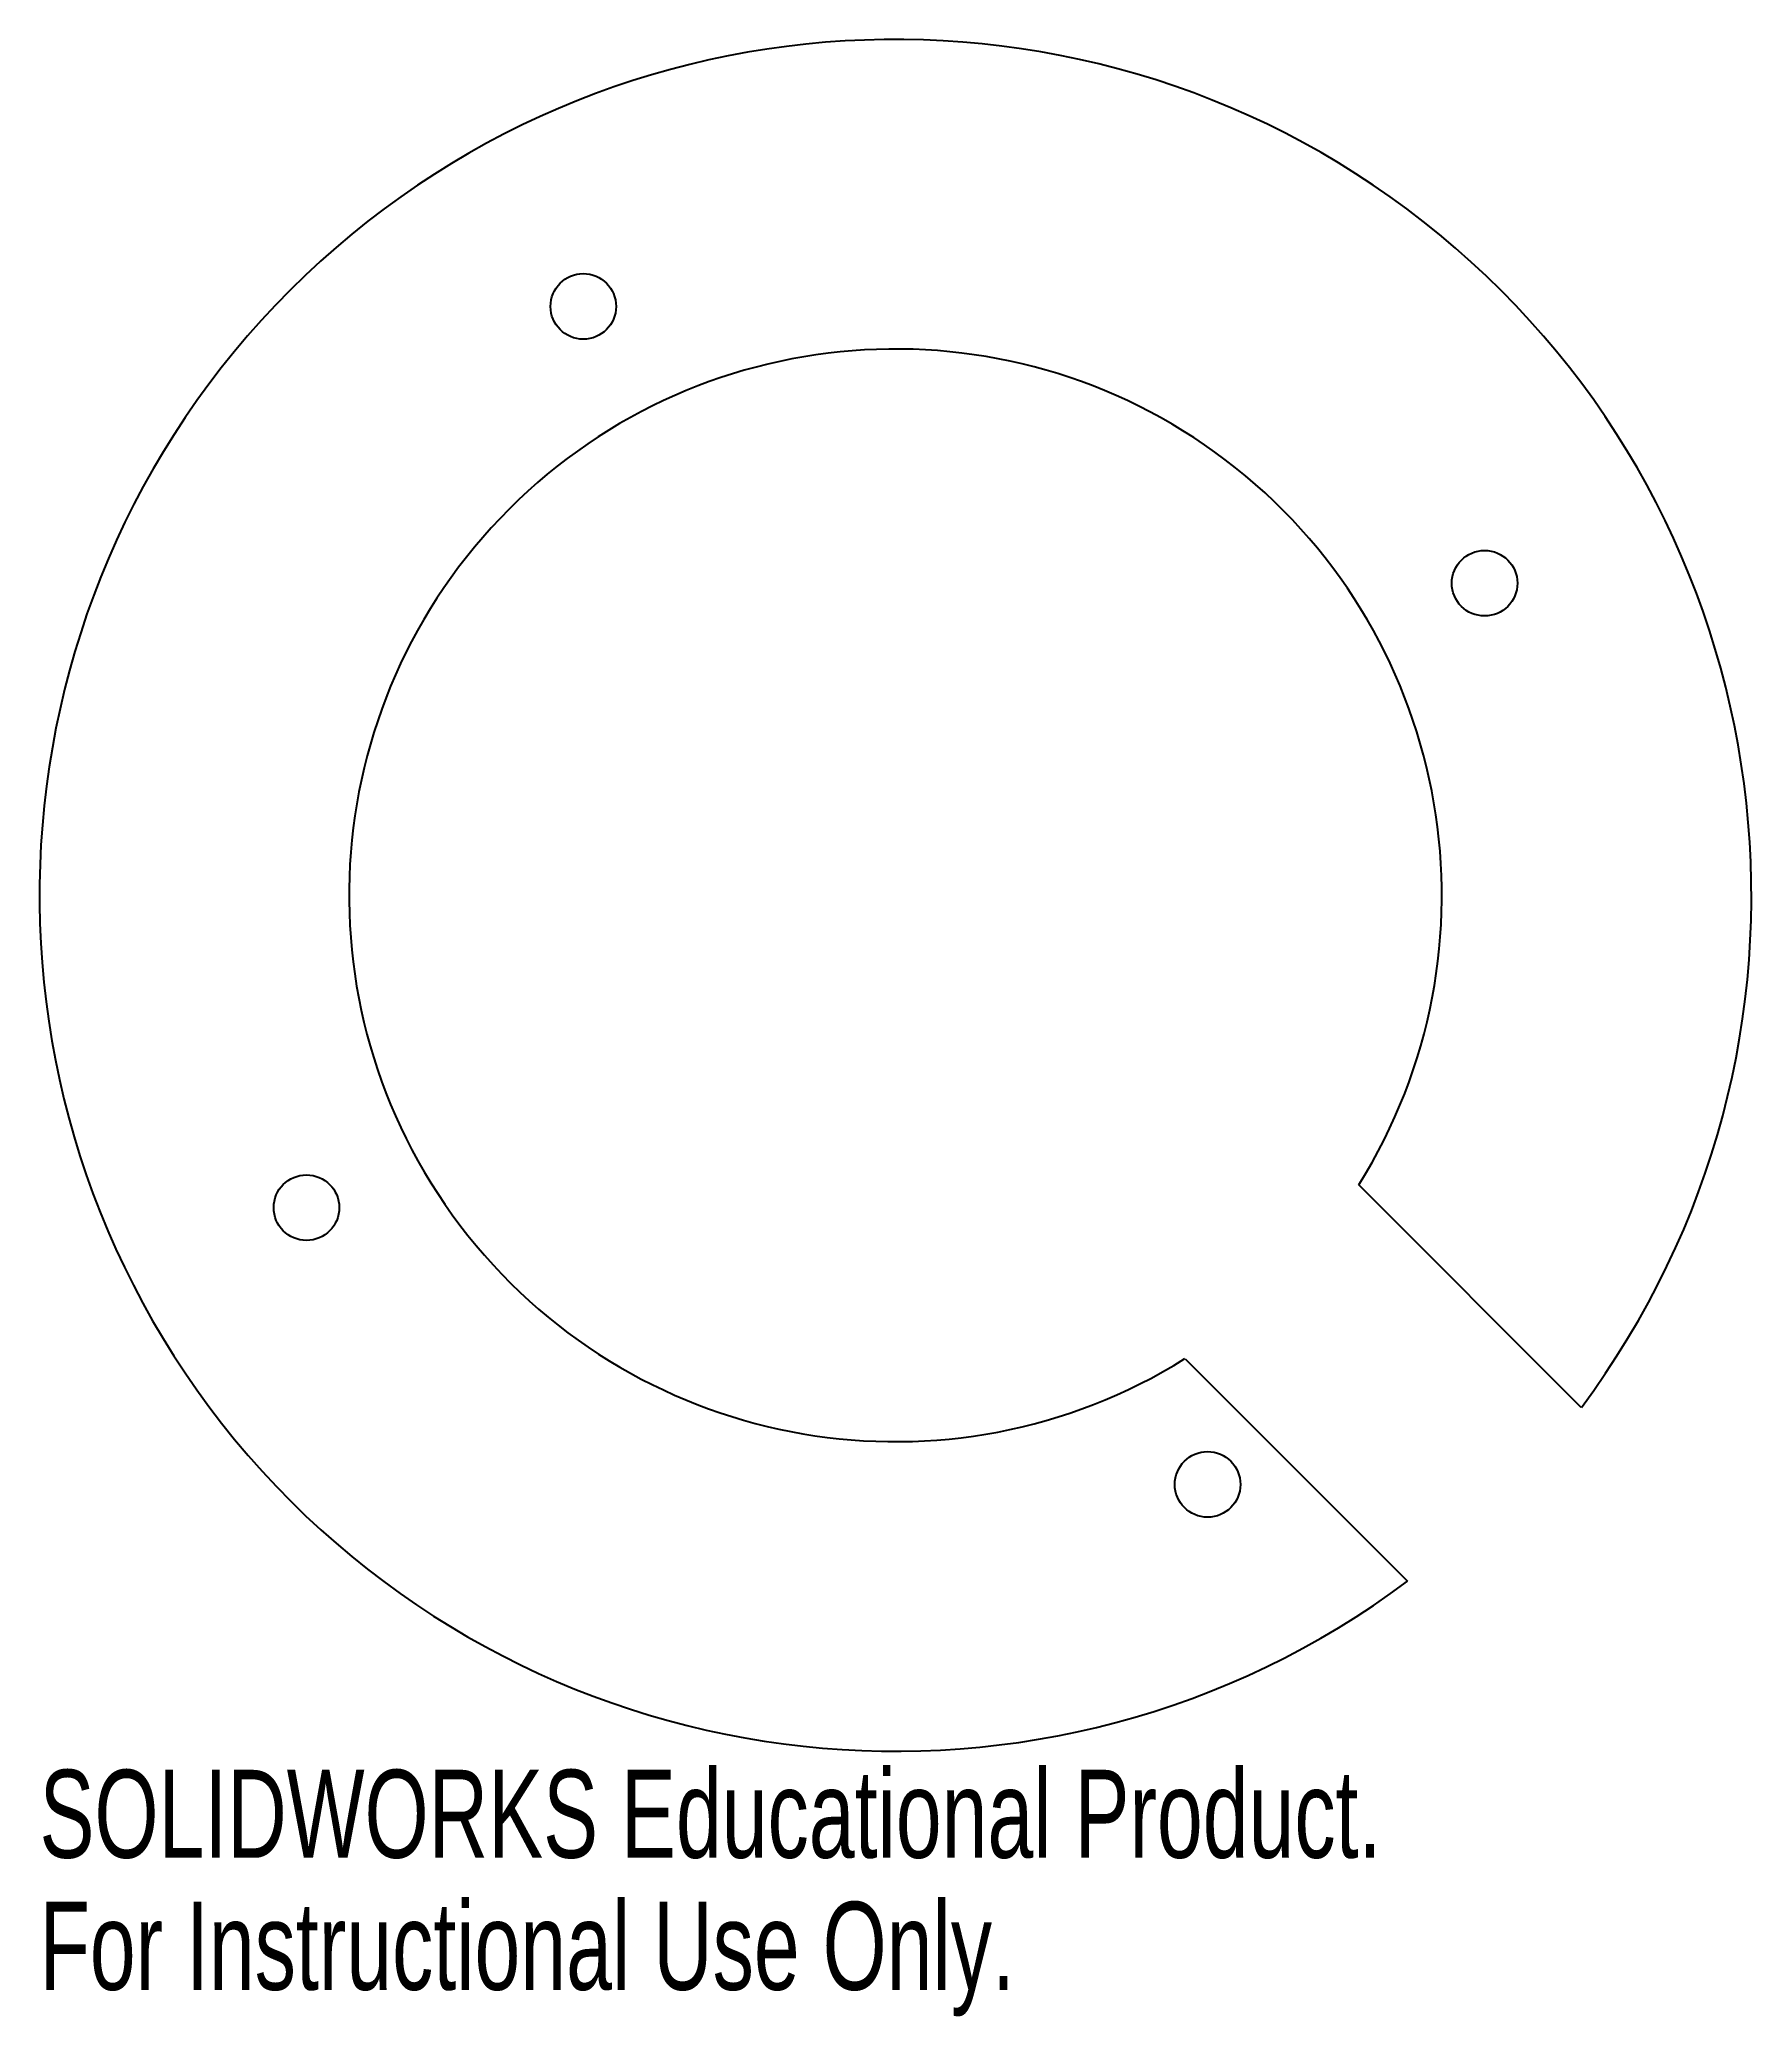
# Model space of a CAD drawing. Header units: millimetres. Extents: x 34 to 128, y 6 to 114.
import ezdxf

# ---------------------------------------------------------------- set-up
doc = ezdxf.new("R2010")
doc.units = ezdxf.units.MM
doc.styles.add('SLDTEXTSTYLE0', font='TXT', dxfattribs={"width": 0.7})

msp = doc.modelspace()

# ---------------------------------------------------------------- linework, layer by layer
at = {"color": 7, "linetype": 'Continuous', "lineweight": 25}
for p, q in [((118.89, 38.95), (106.67, 51.17)), ((97.13, 41.62), (109.35, 29.4))]:
    msp.add_line(p, q, dxfattribs=at)
for centre in [(64.09, 99.41), (113.58, 84.21), (48.89, 49.92), (98.37, 34.72)]:
    msp.add_circle(centre, 1.8, dxfattribs=at)
for radius, start, end in [(47, 323.2572, 306.7428), (30, 328.0029, 301.9971)]:
    msp.add_arc((81.23, 67.07), radius, start, end, dxfattribs=at)

# ---------------------------------------------------------------- texts
at = {"color": 7, "linetype": 'Continuous', "char_height": 4.8336, "attachment_point": 1, "style": 'SLDTEXTSTYLE0'}
for s, insert in [('SOLIDWORKS Educational Product.', (34.23, 19.05)), ('For Instructional Use Only.', (34.23, 11.8))]:
    msp.add_mtext(s, dxfattribs=dict(at, insert=insert))

doc.saveas('drawing.dxf')
